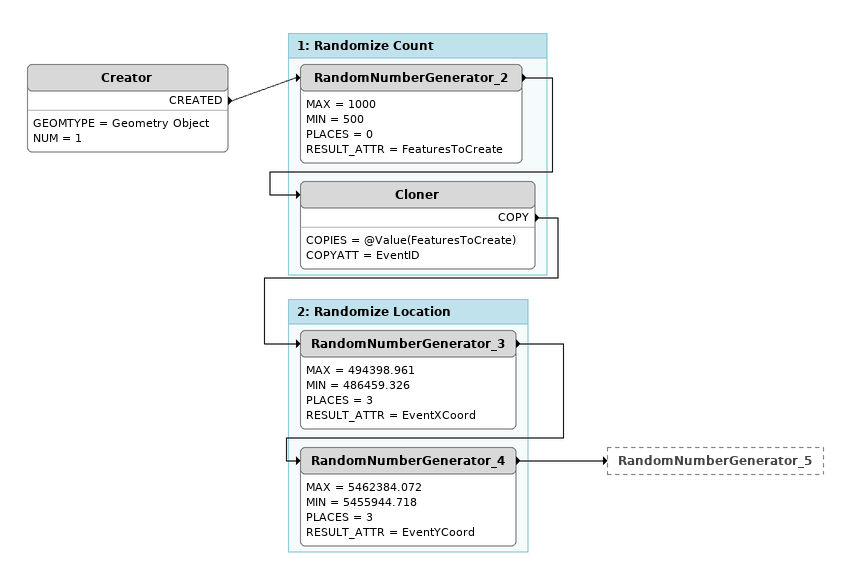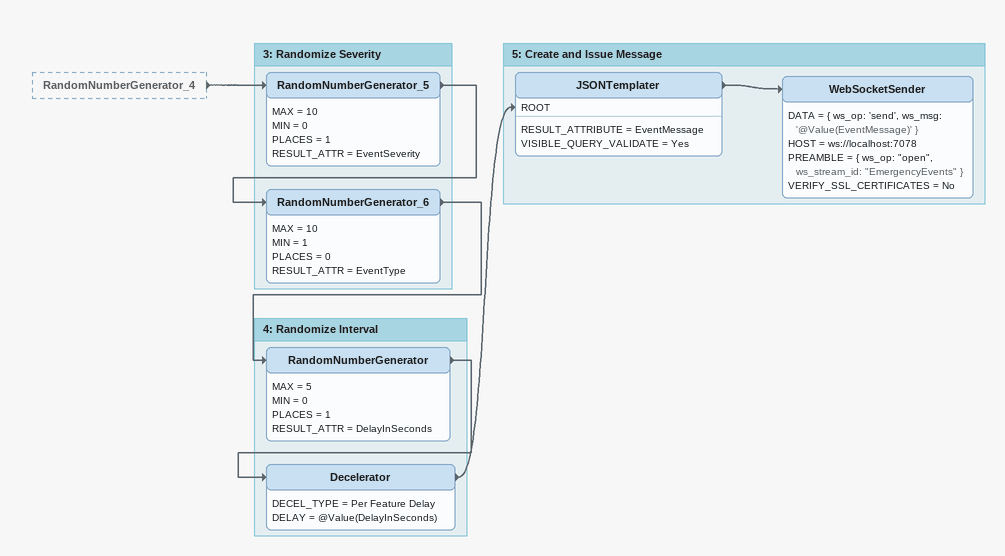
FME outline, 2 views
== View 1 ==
Creator
    GEOMTYPE = Geometry Object
    NUM = 1
    CREATED -> RandomNumberGenerator_2

Bookmark: 1: Randomize Count
RandomNumberGenerator_2
    MAX = 1000
    MIN = 500
    PLACES = 0
    RESULT_ATTR = FeaturesToCreate
    -> Cloner
Cloner
    COPIES = @Value(FeaturesToCreate)
    COPYATT = EventID
    COPY -> RandomNumberGenerator_3

Bookmark: 2: Randomize Location
RandomNumberGenerator_3
    MAX = 494398.961
    MIN = 486459.326
    PLACES = 3
    RESULT_ATTR = EventXCoord
    -> RandomNumberGenerator_4
RandomNumberGenerator_4
    MAX = 5462384.072
    MIN = 5455944.718
    PLACES = 3
    RESULT_ATTR = EventYCoord
    -> RandomNumberGenerator_5

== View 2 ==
RandomNumberGenerator_4 [outside]
    -> RandomNumberGenerator_5

Bookmark: 3: Randomize Severity
RandomNumberGenerator_5
    MAX = 10
    MIN = 0
    PLACES = 1
    RESULT_ATTR = EventSeverity
    -> RandomNumberGenerator_6
RandomNumberGenerator_6
    MAX = 10
    MIN = 1
    PLACES = 0
    RESULT_ATTR = EventType
    -> RandomNumberGenerator

Bookmark: 4: Randomize Interval
RandomNumberGenerator
    MAX = 5
    MIN = 0
    PLACES = 1
    RESULT_ATTR = DelayInSeconds
    -> Decelerator
Decelerator
    DECEL_TYPE = Per Feature Delay
    DELAY = @Value(DelayInSeconds)
    -> JSONTemplater [ROOT]

Bookmark: 5: Create and Issue Message
JSONTemplater
    RESULT_ATTRIBUTE = EventMessage
    VISIBLE_QUERY_VALIDATE = Yes
    -> WebSocketSender
WebSocketSender
    DATA = { ws_op: 'send', ws_msg: '@Value(EventMessage)' }
    HOST = ws://localhost:7078
    PREAMBLE = { ws_op: "open", ws_stream_id: "EmergencyEvents" }
    VERIFY_SSL_CERTIFICATES = No
